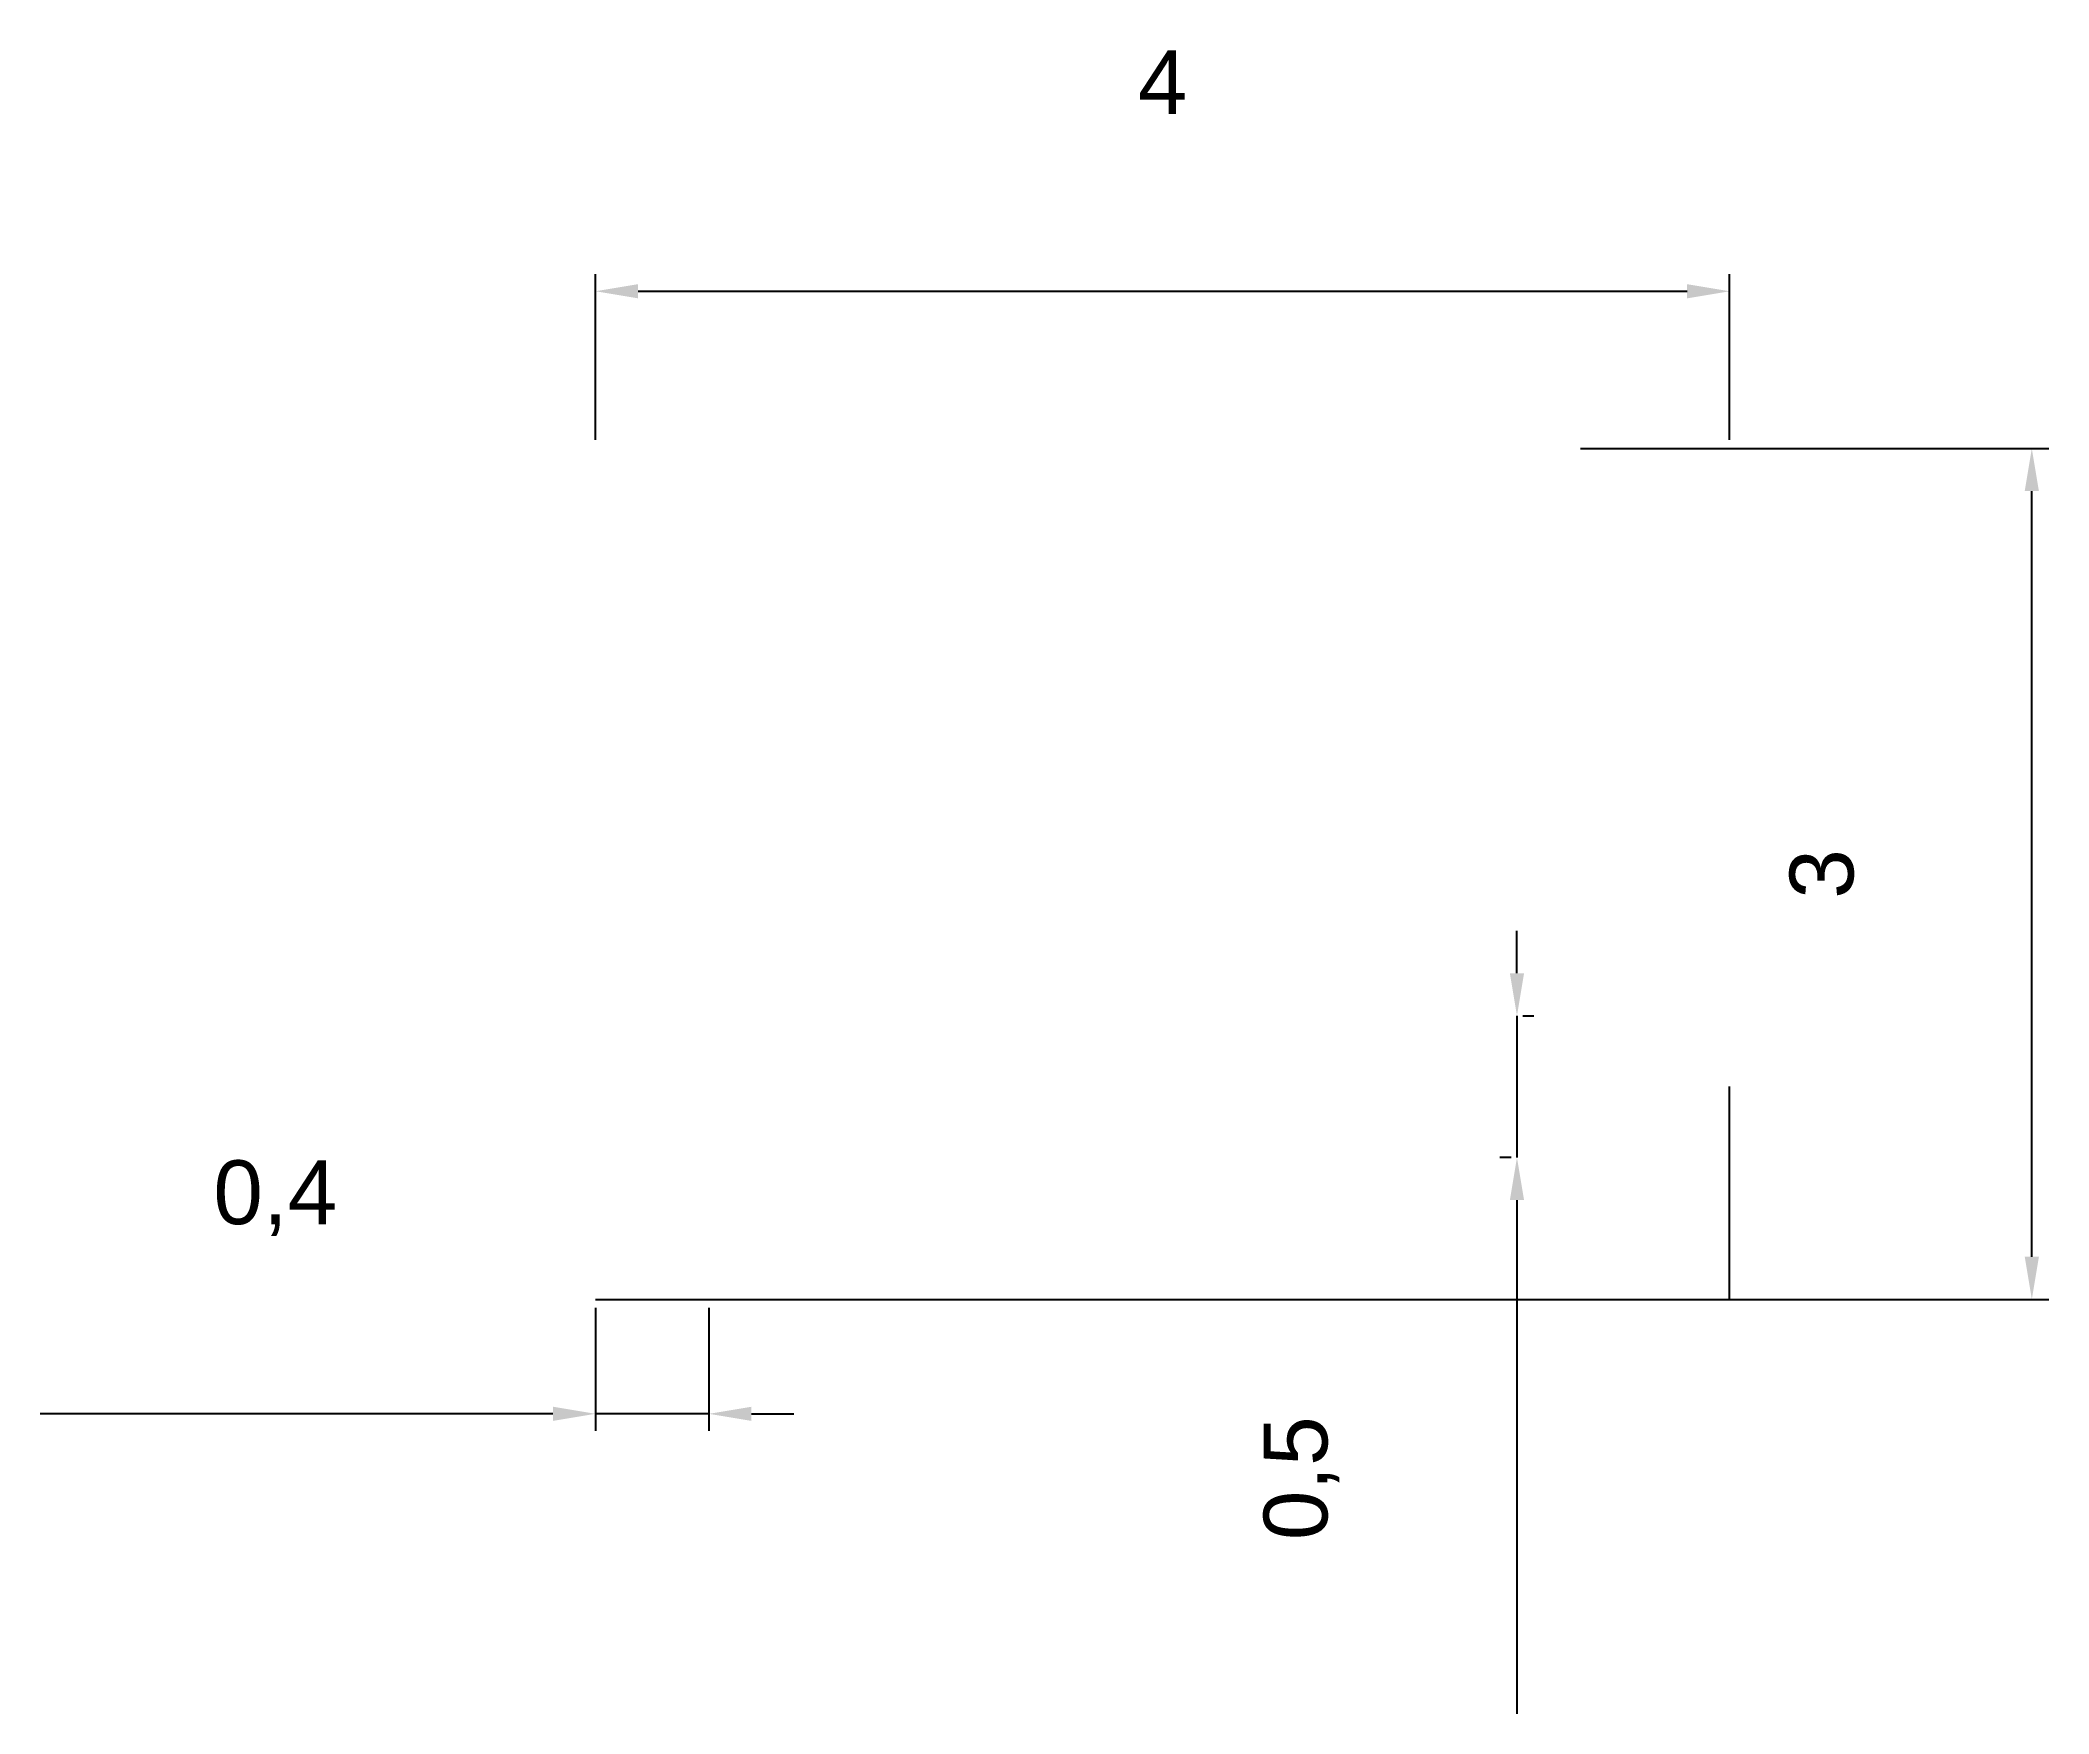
# Model space of a CAD drawing. Header units: inches. Extents: x -1.96 to 5.13, y -1.46 to 4.44.
import ezdxf

# ---------------------------------------------------------------- set-up
doc = ezdxf.new("R2010")
doc.units = ezdxf.units.IN
doc.layers.add('DIM', color=5, linetype='Continuous')
doc.layers.add('Solid', color=1, linetype='Continuous')
doc.styles.get("Standard").update_dxf_attribs({"font": 'arial.ttf'})
doc.dimstyles.new('ISO-25', dxfattribs={"dimtxt": 0.225, "dimasz": 0.15, "dimexe": 0.06, "dimexo": 0.03, "dimtad": 1, "dimtxsty": 'Standard', "dimcen": 2.5, "dimadec": 0, "dimazin": 0, "dimtfac": 1, "dimtmove": 0, "dimatfit": 3, "dimfxl": 1, "dimarcsym": 0})

# ---------------------------------------------------------------- blocks, each defined once
blk = doc.blocks.new('*D4')
at = {"layer": 'Defpoints', "color": 0, "transparency": 16777216}
for p in [(4, 3.5542), (0, 3), (4, 3)]:
    blk.add_point(p, dxfattribs=at)
at = {"layer": 'DIM', "color": 0, "lineweight": -2, "transparency": 16777216}
for p, q in [((0, 3.03), (0, 3.6142)), ((4, 3.03), (4, 3.6142)), ((0.15, 3.5542), (3.85, 3.5542))]:
    blk.add_line(p, q, dxfattribs=at)
at = {"layer": 'DIM', "color": 0, "transparency": 16777216}
for points in [[(0.15, 3.5792), (0.15, 3.5292), (0, 3.5542)], [(3.85, 3.5792), (3.85, 3.5292), (4, 3.5542)]]:
    blk.add_solid(points, dxfattribs=at)
at = {"layer": 'DIM', "color": 0, "transparency": 16777216, "insert": (2, 4.2917), "char_height": 0.225, "attachment_point": 5}
blk.add_mtext('4', dxfattribs=at)
blk = doc.blocks.new('*D6')
at = {"layer": 'Defpoints', "color": 0, "transparency": 16777216}
for p in [(0, 0, 3.4), (0.4, 0, 3.4), (0, -0.4035)]:
    blk.add_point(p, dxfattribs=at)
at = {"layer": 'DIM', "color": 0, "lineweight": -2, "transparency": 16777216}
for p, q in [((0, -0.03), (0, -0.4635)), ((0.4, -0.03), (0.4, -0.4635)), ((-0.15, -0.4035), (-1.9587, -0.4035)), ((0.4, -0.4035), (0, -0.4035)), ((0.55, -0.4035), (0.7, -0.4035))]:
    blk.add_line(p, q, dxfattribs=at)
at = {"layer": 'DIM', "color": 0, "transparency": 16777216}
for points in [[(-0.15, -0.3785), (-0.15, -0.4285), (0, -0.4035)], [(0.55, -0.3785), (0.55, -0.4285), (0.4, -0.4035)]]:
    blk.add_solid(points, dxfattribs=at)
at = {"layer": 'DIM', "color": 0, "transparency": 16777216, "insert": (-1.1294, 0.3567), "char_height": 0.225, "attachment_point": 5}
blk.add_mtext('0,4', dxfattribs=at)
blk = doc.blocks.new('*D8')
at = {"layer": 'Defpoints', "color": 0, "transparency": 16777216}
for p in [(3.4446, 3), (5.0658, 3), (3.4446, 0)]:
    blk.add_point(p, dxfattribs=at)
at = {"layer": 'DIM', "color": 0, "lineweight": -2, "transparency": 16777216}
for p, q in [((3.4746, 3), (5.1258, 3)), ((5.0658, 0.15), (5.0658, 2.85)), ((3.4746, 0), (5.1258, 0))]:
    blk.add_line(p, q, dxfattribs=at)
at = {"layer": 'DIM', "color": 0, "transparency": 16777216}
for points in [[(5.0408, 2.85), (5.0908, 2.85), (5.0658, 3)], [(5.0408, 0.15), (5.0908, 0.15), (5.0658, 0)]]:
    blk.add_solid(points, dxfattribs=at)
at = {"layer": 'DIM', "color": 0, "transparency": 16777216, "insert": (4.3258, 1.5), "char_height": 0.225, "attachment_point": 5, "rotation": 90}
blk.add_mtext('3', dxfattribs=at)
blk = doc.blocks.new('*D13')
at = {"layer": 'Defpoints', "color": 0, "transparency": 16777216}
for p in [(3.2403, 0.9998, 0.4), (3.25, 0.5002), (3.2597, 0.5002, 0.4)]:
    blk.add_point(p, dxfattribs=at)
at = {"layer": 'DIM', "color": 0, "lineweight": -2, "transparency": 16777216}
for p, q in [((3.25, 1.1498), (3.25, 1.2998)), ((3.25, 0.9998), (3.25, 0.5002)), ((3.2703, 0.9998), (3.31, 0.9998)), ((3.2297, 0.5002), (3.19, 0.5002)), ((3.25, 0.3502), (3.25, -1.4611))]:
    blk.add_line(p, q, dxfattribs=at)
at = {"layer": 'DIM', "color": 0, "transparency": 16777216}
for points in [[(3.225, 1.1498), (3.275, 1.1498), (3.25, 0.9998)], [(3.225, 0.3502), (3.275, 0.3502), (3.25, 0.5002)]]:
    blk.add_solid(points, dxfattribs=at)
at = {"layer": 'DIM', "color": 0, "transparency": 16777216, "insert": (2.4898, -0.6305), "char_height": 0.225, "attachment_point": 5, "rotation": 90}
blk.add_mtext('0,5', dxfattribs=at)

msp = doc.modelspace()

# ---------------------------------------------------------------- linework, layer by layer
msp.add_lwpolyline([(0, 0), (4, 0)])
at = {"layer": 'DIM'}
msp.add_line((3.25, 0.75), (3.25, 0.518), dxfattribs=at)
at = {"layer": 'Solid'}
for p in [(4, 0, 0.4), (4, 0.75, 0.4)]:
    msp.add_line(p, (4, 0.75, 0.4), dxfattribs=at)

# ---------------------------------------------------------------- dimensions: what is measured, and where the dimension line sits
at = {"layer": 'DIM'}
for base, p1, p2, picture, middle in [((4, 3.5542), (0, 3), (4, 3), '*D4', (2, 4.2917)), ((0, -0.4035), (0.4, 0, 3.4), (0, 0, 3.4), '*D6', (-1.1294, 0.3567))]:
    dim = msp.add_linear_dim(base=base, p1=p1, p2=p2, dimstyle='ISO-25', dxfattribs=at)
    dim.commit()
    dim.dimension.update_dxf_attribs({"geometry": picture, "text_midpoint": middle})
for base, p1, p2, picture, middle in [((5.0658, 3), (3.4446, 0), (3.4446, 3), '*D8', (4.3258, 1.5)), ((3.25, 0.5002), (3.2403, 0.9998, 0.4), (3.2597, 0.5002, 0.4), '*D13', (2.4898, -0.6305))]:
    dim = msp.add_linear_dim(base=base, p1=p1, p2=p2, angle=90, dimstyle='ISO-25', dxfattribs=at)
    dim.commit()
    dim.dimension.update_dxf_attribs({"geometry": picture, "text_midpoint": middle})

doc.saveas('drawing.dxf')
